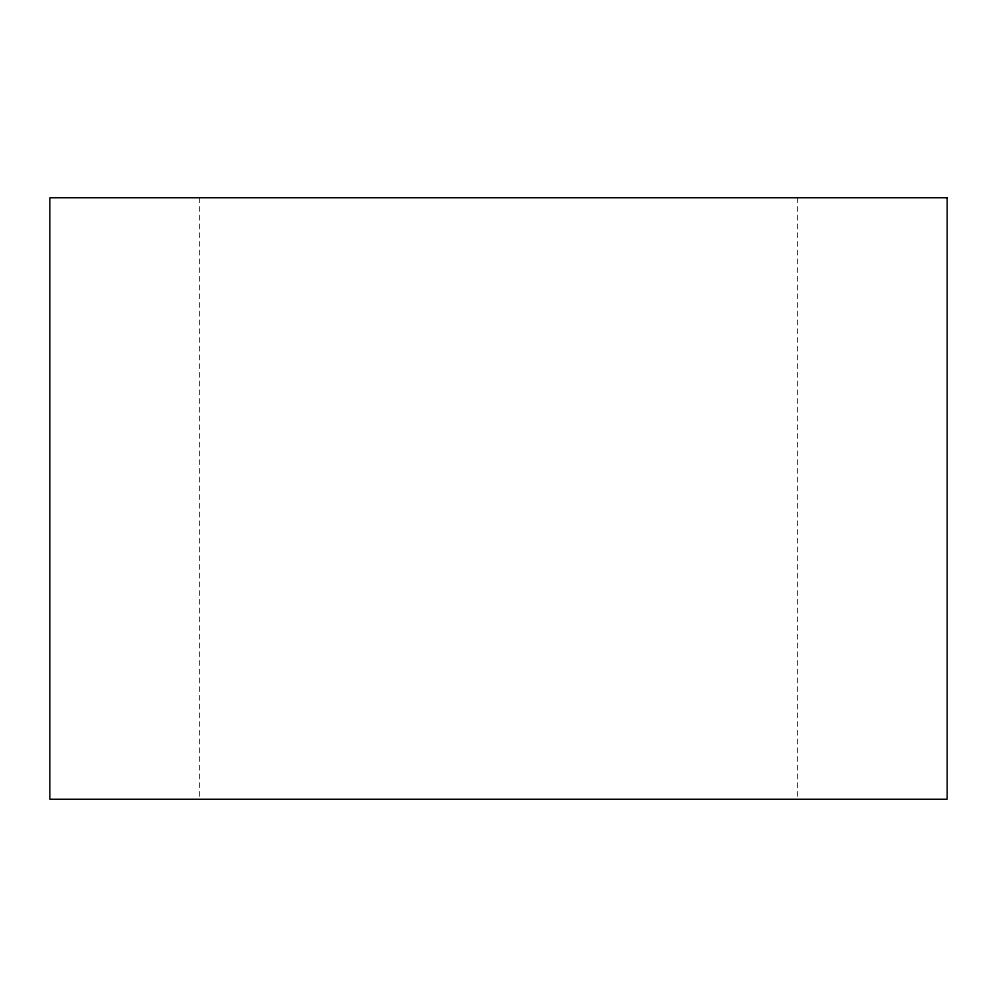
<?xml version="1.0" encoding="UTF-8"?>
<svg xmlns="http://www.w3.org/2000/svg" width="997" height="997" viewBox="0 0 997 997"><rect width="100%" height="100%" fill="white"/><g stroke="black" fill="none" stroke-linecap="round" stroke-linejoin="round"><path stroke-width="0.75" stroke-dasharray="4.99 3.74" d="M797.6 197.755L797.6 797.687M199.4 197.755L199.4 797.687"/><path stroke-width="1.5" d="M947.15 197.755L49.85 197.755L49.85 799.245L947.15 799.245L947.15 197.755"/></g></svg>
